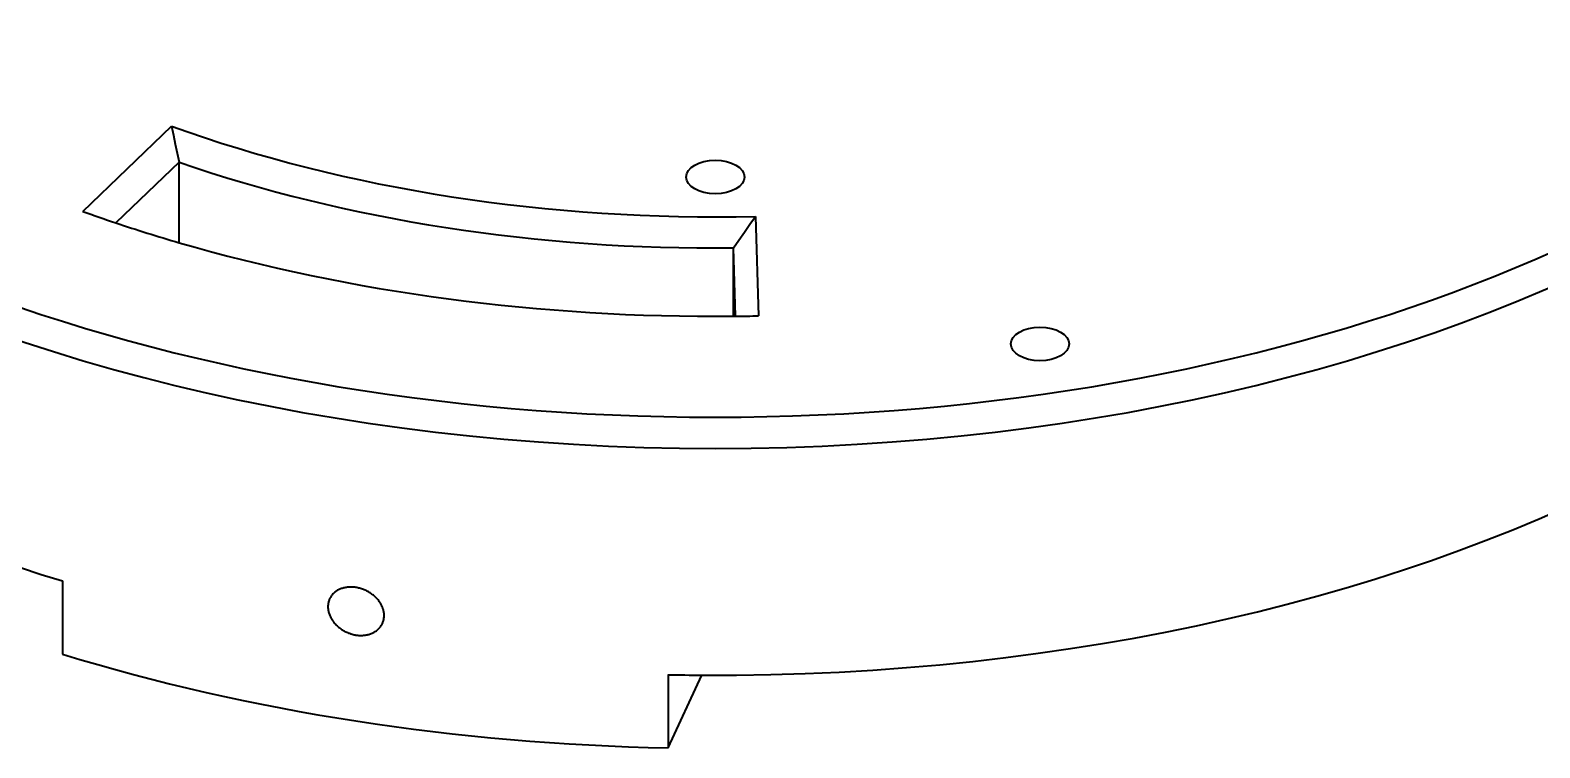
# Model space of a CAD drawing. Header units: millimetres. Extents: x 15 to 292, y 5 to 205.
# Drawn here: x 204.95 to 238.66, y 72.65 to 88.67 of the extents above; entities that cross this region are included whole.
import ezdxf

# ---------------------------------------------------------------- set-up
doc = ezdxf.new("R2010")
doc.units = ezdxf.units.MM
doc.layers.add('Geometries', color=7, linetype='Continuous')

msp = doc.modelspace()

# ---------------------------------------------------------------- linework, layer by layer
at = {"layer": 'Geometries', "linetype": 'Continuous', "lineweight": 40}
for p, q in [((206.125, 84.628), (208.108, 86.533)), ((208.276, 85.726), (206.864, 84.37)), ((208.276, 83.928), (208.276, 85.726)), ((221.146, 84.516), (221.213, 82.294)), ((220.655, 82.286), (220.655, 83.811)), ((220.701, 82.287), (220.655, 83.811)), ((205.672, 76.375), (205.672, 74.742)), ((219.194, 74.283), (219.194, 72.65)), ((219.194, 72.65), (219.948, 74.273))]:
    msp.add_line(p, q, dxfattribs=at)
at = {"layer": 'Geometries', "linetype": 'Continuous', "lineweight": 40, "flags": 128}
for points in [[(208.108, 86.533), (208.149, 86.332), (208.191, 86.13), (208.233, 85.928), (208.276, 85.726)], [(220.655, 83.811), (220.778, 83.987), (220.901, 84.164), (221.024, 84.34), (221.146, 84.516)], [(212.842, 75.496), (212.846, 75.513), (212.85, 75.53), (212.852, 75.547), (212.854, 75.564), (212.856, 75.582), (212.856, 75.6), (212.856, 75.618), (212.855, 75.636), (212.853, 75.655), (212.851, 75.673), (212.848, 75.691), (212.844, 75.709), (212.84, 75.727), (212.835, 75.745), (212.829, 75.762), (212.823, 75.781), (212.815, 75.799), (212.807, 75.817), (212.799, 75.835), (212.79, 75.852), (212.78, 75.869), (212.77, 75.886), (212.759, 75.903), (212.747, 75.919), (212.735, 75.935), (212.722, 75.952), (212.708, 75.968), (212.694, 75.984), (212.68, 75.999), (212.664, 76.014), (212.649, 76.028), (212.633, 76.042), (212.617, 76.056), (212.601, 76.069), (212.583, 76.082), (212.566, 76.095), (212.547, 76.107), (212.528, 76.119), (212.509, 76.13), (212.49, 76.141), (212.471, 76.151), (212.451, 76.16), (212.432, 76.169), (212.412, 76.178), (212.392, 76.186), (212.371, 76.193), (212.35, 76.2), (212.329, 76.207), (212.308, 76.213), (212.286, 76.218), (212.265, 76.223), (212.245, 76.227), (212.224, 76.23), (212.203, 76.233), (212.182, 76.235), (212.161, 76.237), (212.139, 76.238), (212.118, 76.239), (212.097, 76.238), (212.076, 76.238), (212.056, 76.236), (212.036, 76.234), (212.016, 76.232), (211.997, 76.229), (211.977, 76.225), (211.958, 76.221), (211.939, 76.216), (211.92, 76.21), (211.901, 76.204), (211.883, 76.197), (211.866, 76.19), (211.849, 76.183), (211.833, 76.174), (211.817, 76.166), (211.801, 76.156), (211.786, 76.146), (211.771, 76.136), (211.756, 76.125), (211.743, 76.113), (211.729, 76.101), (211.717, 76.089), (211.705, 76.077), (211.694, 76.064), (211.683, 76.05), (211.673, 76.036), (211.664, 76.022), (211.655, 76.007), (211.646, 75.991), (211.638, 75.976)], [(211.638, 75.976), (211.638, 75.976), (211.631, 75.96), (211.625, 75.944), (211.62, 75.928), (211.615, 75.912), (211.611, 75.895), (211.607, 75.878), (211.605, 75.861), (211.603, 75.843), (211.601, 75.825), (211.6, 75.807), (211.601, 75.789), (211.601, 75.771), (211.603, 75.753), (211.605, 75.735), (211.608, 75.717), (211.611, 75.699), (211.616, 75.681), (211.621, 75.662), (211.626, 75.644), (211.633, 75.625), (211.64, 75.607), (211.648, 75.59), (211.656, 75.572), (211.665, 75.554), (211.674, 75.537), (211.684, 75.52), (211.695, 75.503), (211.707, 75.486), (211.719, 75.469), (211.732, 75.452), (211.745, 75.436), (211.759, 75.42), (211.773, 75.405), (211.788, 75.39), (211.803, 75.375), (211.818, 75.361), (211.835, 75.347), (211.852, 75.333), (211.869, 75.319), (211.887, 75.306), (211.905, 75.294), (211.923, 75.282), (211.942, 75.271), (211.96, 75.26), (211.979, 75.25), (211.999, 75.24), (212.019, 75.231), (212.039, 75.222), (212.06, 75.213), (212.081, 75.206), (212.101, 75.198), (212.122, 75.192), (212.143, 75.186), (212.163, 75.181), (212.184, 75.176), (212.205, 75.172), (212.226, 75.168), (212.248, 75.165), (212.269, 75.163), (212.291, 75.161), (212.312, 75.16), (212.333, 75.159), (212.353, 75.16), (212.374, 75.16), (212.394, 75.162), (212.414, 75.164), (212.434, 75.166), (212.455, 75.17), (212.475, 75.173), (212.494, 75.178), (212.513, 75.183), (212.532, 75.189), (212.55, 75.195), (212.568, 75.202), (212.585, 75.209), (212.602, 75.217), (212.619, 75.225), (212.636, 75.234), (212.652, 75.244), (212.668, 75.254), (212.683, 75.265), (212.697, 75.276), (212.711, 75.287), (212.724, 75.299), (212.736, 75.312), (212.748, 75.324), (212.76, 75.338), (212.771, 75.352), (212.782, 75.366), (212.792, 75.381), (212.801, 75.396), (212.809, 75.412), (212.817, 75.428), (212.818, 75.429)], [(212.818, 75.429), (212.825, 75.445), (212.83, 75.457), (212.834, 75.47), (212.838, 75.483), (212.842, 75.496)]]:
    msp.add_lwpolyline(points, dxfattribs=at)
at = {"layer": 'Geometries', "linetype": 'Continuous', "lineweight": 40}
for centre, major_axis, start_param, end_param in [((220.25, 97.641), (-30.5, 0), 5.497787, 10.210176), ((220.25, 97.233), (31, 0), 3.141593, 6.283185), ((220.25, 92.17), (31, 0), 3.141593, 4.222791), ((220.25, 92.17), (31, 0), 4.702645, 6.225671), ((220.25, 97.641), (-22.75, 0), 1.007799, 1.610208), ((220.25, 97.233), (23.25, 0), 4.171371, 4.729821), ((220.248, 97.642), (26.6, 0), 4.152669, 4.185158), ((220.248, 97.642), (26.6, 0), 4.185158, 4.245544), ((220.248, 97.642), (26.6, 0), 4.245544, 4.727703), ((220.248, 97.642), (26.6, 0), 4.727703, 4.729434), ((220.248, 97.642), (26.6, 0), 4.729434, 4.748696), ((220.25, 90.537), (31, 0), 4.222792, 4.678334), ((220.25, 92.17), (31, 0), 4.678338, 4.702645)]:
    msp.add_ellipse(centre, major_axis=major_axis, ratio=0.57735, start_param=start_param, end_param=end_param, dxfattribs=at)
for centre, major_axis in [((220.249, 85.394), (-0.65, 0)), ((227.5, 81.668), (0.65, 0))]:
    msp.add_ellipse(centre, major_axis=major_axis, ratio=0.57735, dxfattribs=at)

doc.saveas('drawing.dxf')
